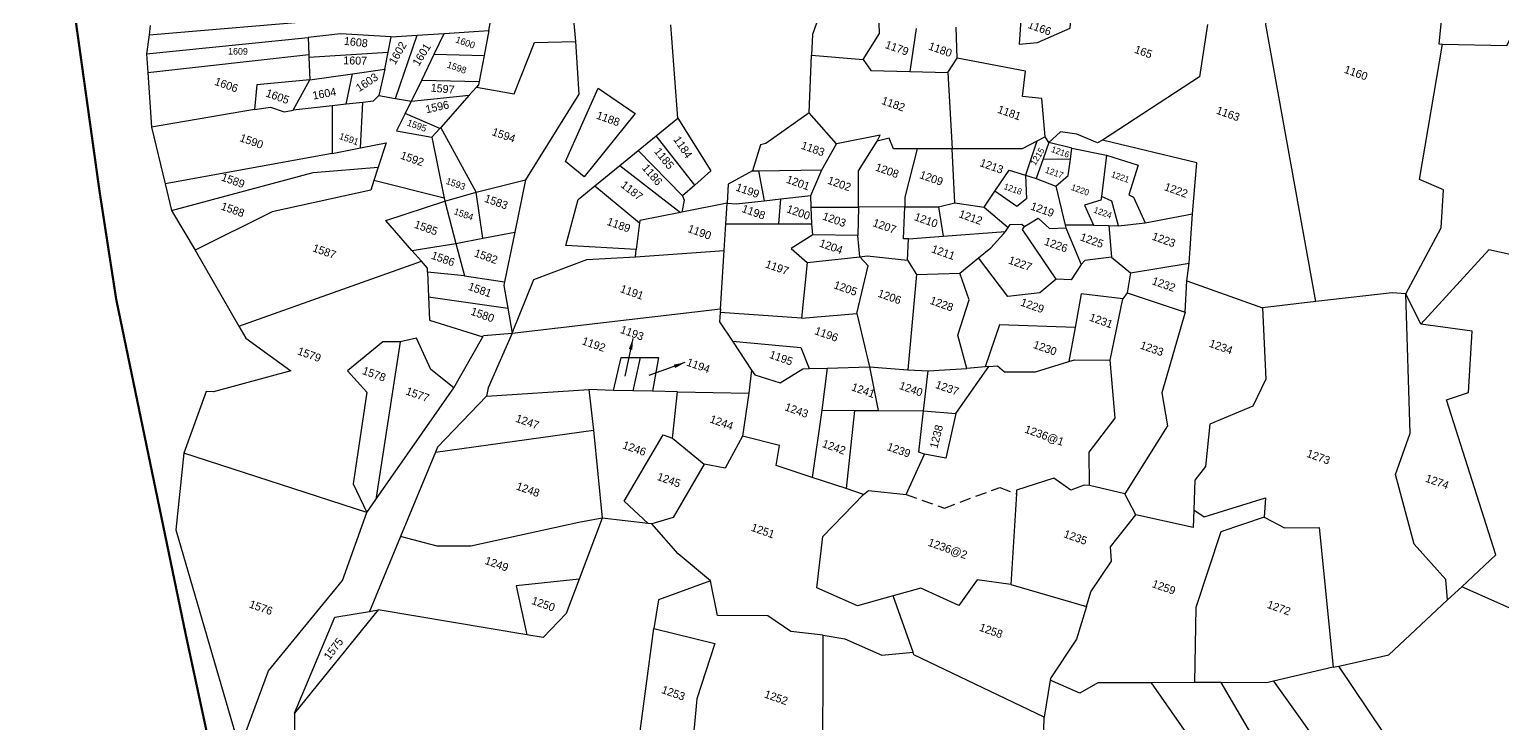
# Model space of a CAD drawing. Header units: metres. Extents: x 257130 to 259931, y 2184702 to 2188115.
# Drawn here: x 257458 to 258116, y 2185675 to 2185985 of the extents above; entities that cross this region are included whole.
import ezdxf

# ---------------------------------------------------------------- set-up
doc = ezdxf.new("R2010")
doc.units = ezdxf.units.M
doc.linetypes.add('DASHED', pattern=[0.75, 0.5, -0.25])
for name, color, linetype in [('OFF', 1, 'Continuous'), ('POLY_PARCEL', 6, 'Continuous'), ('POLY_ROAD', 30, 'Continuous'), ('POLY_SUBPARCEL', 6, 'DASHED'), ('SYM_ARROW', 1, 'Continuous'), ('TEXT_PARCEL', 7, 'Continuous'), ('V_BOUND_LINE', 7, 'Continuous')]:
    doc.layers.add(name, color=color, linetype=linetype)
doc.styles.add('TEXT_MAP', font='', dxfattribs={"height": 1.8})
doc.styles.get('TEXT_MAP').set_extended_font_data('Kruti Dev 050')
doc.dimstyles.get("Standard").update_dxf_attribs({"dimtxt": 0.18, "dimasz": 0.18, "dimexe": 0.18, "dimexo": 0.0625, "dimgap": 0.09, "dimtad": 0, "dimtih": 1, "dimtoh": 1, "dimdec": 4, "dimzin": 0, "dimdsep": 46, "dimtxsty": 'Standard', "dimcen": 0.09, "dimadec": 0, "dimazin": 0, "dimtfac": 1, "dimtdec": 4, "dimtofl": 0, "dimtmove": 0, "dimatfit": 3, "dimfxl": 1, "dimtolj": 1, "dimtzin": 0, "dimarcsym": 0})

# ---------------------------------------------------------------- blocks, each defined once
blk = doc.blocks.new('TEXTARROW')
blk.add_leader([(0, 0), (8.64, 0)], dimstyle='Standard', override={"dimtxt": 2.5, "dimasz": 2.5, "dimexe": 1.25, "dimexo": 0.625, "dimgap": 0.625, "dimtad": 1, "dimtih": 0, "dimtoh": 0, "dimzin": 8, "dimcen": 2.5, "dimtofl": 1})

msp = doc.modelspace()

# ---------------------------------------------------------------- linework, layer by layer
at = {"layer": 'OFF'}
msp.add_lwpolyline([(257747.75, 2185945.25), (257744.6, 2185986.93)], dxfattribs=at)
at = {"layer": 'POLY_PARCEL'}
for points in [[(258090.89, 2186013.87), (258087.35, 2185978.35), (258089, 2185978.17)], [(257814.8, 2186002.53), (257807.83, 2185982.61), (257807.43, 2185973.3)], [(258089, 2185978.17), (258117.72, 2185977.61), (258130.62, 2186002.15), (258182.85, 2185988.78)], [(257511.84, 2185982.42), (257592.87, 2185989.31), (257608.12, 2185993.76)], [(257663.46, 2185984.36), (257665.31, 2185994.72)], [(257830.43, 2185971.46), (257837.71, 2185982.96), (257837.35, 2185997.11)], [(257512.37, 2185986.62), (257511.84, 2185982.42)], [(257854.17, 2185985.22), (257851.36, 2185966.03)], [(257872.35, 2185971.94), (257871.94, 2185985.83)], [(257984.13, 2185986.96), (257980.54, 2185963.7), (257937.23, 2185935.46)], [(258032.52, 2185863.35), (258010.16, 2185987.02), (258010.49, 2185988.87)], [(257511.84, 2185982.42), (257510.74, 2185973.85)], [(257510.74, 2185973.85), (257582.78, 2185981.21)], [(257619.83, 2185981.44), (257597.3, 2185982.83), (257582.78, 2185981.21)], [(257582.78, 2185981.21), (257583.06, 2185973.58)], [(257618.49, 2185974.71), (257619.83, 2185981.44)], [(257619.83, 2185981.44), (257631.41, 2185982.22)], [(257621.77, 2185954.03), (257631.41, 2185982.22)], [(257631.41, 2185982.22), (257643.43, 2185983.02)], [(257639.02, 2185973.81), (257643.43, 2185983.02)], [(257643.43, 2185983.02), (257663.46, 2185984.36)], [(257657.89, 2185959.07), (257674.68, 2185956.02), (257683.82, 2185978.91), (257702.06, 2185979.45)], [(257663.46, 2185984.36), (257661.32, 2185973.21)], [(257510.74, 2185973.85), (257511.3, 2185965.61)], [(257511.3, 2185965.61), (257583.06, 2185973.58)], [(257583.06, 2185973.58), (257583.1, 2185972.37)], [(257583.1, 2185972.37), (257618.49, 2185974.71)], [(257583.1, 2185972.37), (257583.48, 2185962.27)], [(257616.95, 2185967.02), (257618.49, 2185974.71)], [(257633.47, 2185962.21), (257639.02, 2185973.81)], [(257639.02, 2185973.81), (257661.32, 2185973.21)], [(257661.32, 2185973.21), (257659.08, 2185961.5)], [(257806.44, 2185947.65), (257807.43, 2185973.3)], [(257807.43, 2185973.3), (257830.43, 2185971.46)], [(258072.69, 2185866.8), (258088.32, 2185896.32), (258089.5, 2185913.19), (258078.71, 2185917.87), (258089, 2185978.17)], [(257511.3, 2185965.61), (257512.95, 2185941.23)], [(257602.61, 2185964.98), (257616.95, 2185967.02)], [(257616.95, 2185967.02), (257614.28, 2185955.28)], [(257830.43, 2185971.46), (257833.89, 2185966.42), (257851.36, 2185966.03)], [(257851.36, 2185966.03), (257868.21, 2185965.66)], [(257868.21, 2185965.66), (257872.35, 2185971.94)], [(257868.21, 2185965.66), (257870.14, 2185931.51)], [(257911.71, 2185936.82), (257910.21, 2185953.95), (257901.57, 2185954.95), (257902.84, 2185966.25), (257872.35, 2185971.94)], [(257559.91, 2185960.14), (257558.88, 2185949.05)], [(257583.48, 2185962.27), (257559.91, 2185960.14)], [(257576.07, 2185948.76), (257583.48, 2185962.27)], [(257583.48, 2185962.27), (257602.61, 2185964.98)], [(257599.74, 2185951.39), (257602.61, 2185964.98)], [(257628.98, 2185952.83), (257633.47, 2185962.21)], [(257633.47, 2185962.21), (257659.08, 2185961.5)], [(257657.89, 2185959.07), (257654.7, 2185955.45)], [(257659.08, 2185961.5), (257658.82, 2185960.12), (257657.89, 2185959.07)], [(257614.28, 2185955.28), (257611.75, 2185952.73), (257607.25, 2185952.22)], [(257614.28, 2185955.28), (257621.77, 2185954.03)], [(257621.77, 2185954.03), (257628.98, 2185952.83)], [(257626.05, 2185947.33), (257628.98, 2185952.83)], [(257628.98, 2185952.83), (257654.7, 2185955.45)], [(257654.7, 2185955.45), (257642, 2185941.1)], [(257558.88, 2185949.05), (257512.95, 2185941.23)], [(257558.88, 2185949.05), (257565.99, 2185950.19)], [(257565.99, 2185950.19), (257572.12, 2185948)], [(257572.12, 2185948), (257576.07, 2185948.76)], [(257593.45, 2185950.69), (257576.07, 2185948.76)], [(257599.74, 2185951.39), (257593.45, 2185950.69)], [(257593.45, 2185950.69), (257593.51, 2185929.46)], [(257607.25, 2185952.22), (257599.74, 2185951.39)], [(257606.09, 2185932), (257607.25, 2185952.22)], [(257626.05, 2185947.33), (257622.28, 2185939.5), (257637.94, 2185936.72)], [(257641.61, 2185940.65), (257626.05, 2185947.33)], [(257806.44, 2185947.65), (257787.04, 2185933.97), (257784.59, 2185933.32), (257781.14, 2185921.69)], [(257818.5, 2185933.74), (257806.44, 2185947.65)], [(257512.95, 2185941.23), (257518.93, 2185915.98)], [(257637.94, 2185936.72), (257641.61, 2185940.65)], [(257642, 2185941.1), (257641.61, 2185940.65)], [(257657.74, 2185912.16), (257642, 2185941.1)], [(257747.75, 2185945.25), (257762.45, 2185921.68), (257755.31, 2185915.34)], [(257606.09, 2185932), (257617.56, 2185934.18), (257614.05, 2185923.4)], [(257637.94, 2185936.72), (257643.46, 2185909.47)], [(257755.31, 2185915.34), (257738.1, 2185937.34)], [(257812.02, 2185922.16), (257818.5, 2185933.74)], [(257836.78, 2185934.96), (257837.99, 2185937.58), (257818.5, 2185933.74)], [(257828.34, 2185905.48), (257828.46, 2185921.65), (257836.78, 2185934.96)], [(257854.56, 2185931.54), (257844.01, 2185931.56), (257842.09, 2185936.25), (257836.78, 2185934.96)], [(257907.94, 2185934.89), (257901.46, 2185931.58), (257870.14, 2185931.51)], [(257907.94, 2185934.89), (257902.93, 2185919.77)], [(257911.71, 2185936.82), (257907.94, 2185934.89)], [(257913.35, 2185934.43), (257910.72, 2185927.07)], [(257913.35, 2185934.43), (257911.71, 2185936.82)], [(257937.23, 2185935.46), (257935.1, 2185934.14), (257925.87, 2185938.13), (257918.47, 2185939.11), (257913.35, 2185934.43)], [(257923.64, 2185931.87), (257913.35, 2185934.43)], [(257977.36, 2185902.48), (257979.39, 2185925.26), (257937.23, 2185935.46)], [(257593.51, 2185929.46), (257518.93, 2185915.98)], [(257593.51, 2185929.46), (257606.09, 2185932)], [(257749.89, 2185910.53), (257730.06, 2185930.76)], [(257854.56, 2185931.54), (257849.06, 2185909.95), (257849.03, 2185905.6)], [(257870.14, 2185931.51), (257854.56, 2185931.54)], [(257871.39, 2185907.38), (257870.14, 2185931.51)], [(257910.72, 2185927.07), (257907.62, 2185918.36)], [(257910.72, 2185927.07), (257922.95, 2185926.94)], [(257916.47, 2185914.86), (257921.93, 2185919.69), (257922.95, 2185926.94)], [(257922.95, 2185926.94), (257923.64, 2185931.87)], [(257923.64, 2185931.87), (257939.11, 2185928.7)], [(257939.11, 2185928.7), (257936.76, 2185910.24)], [(257939.11, 2185928.7), (257953.16, 2185924.25), (257949.01, 2185911.07), (257951.09, 2185909.91), (257956.3, 2185898.51)], [(257521.75, 2185904.06), (257585.06, 2185920.92), (257614.05, 2185923.4)], [(257614.05, 2185923.4), (257612.1, 2185917.39)], [(257721.93, 2185924.1), (257749, 2185903.17)], [(257781.14, 2185921.69), (257770.17, 2185915.78), (257769.75, 2185907.22)], [(257781.14, 2185921.69), (257783.72, 2185921.73)], [(257783.72, 2185921.73), (257812.02, 2185922.16)], [(257783.72, 2185921.73), (257786.25, 2185908.35)], [(257807.1, 2185910.7), (257812.02, 2185922.16)], [(257889.28, 2185912.61), (257895.67, 2185921.95), (257902.93, 2185919.77)], [(257902.93, 2185919.77), (257903.3, 2185909.21), (257899.03, 2185905.75), (257889.28, 2185912.61)], [(257902.93, 2185919.77), (257907.62, 2185918.36)], [(257518.93, 2185915.98), (257521.75, 2185904.06)], [(257612.1, 2185917.39), (257610.71, 2185913.12), (257566.81, 2185903.39), (257532.31, 2185886.3)], [(257643.46, 2185909.47), (257612.1, 2185917.39)], [(257657.74, 2185912.16), (257679.74, 2185917.64)], [(257710.77, 2185914.95), (257730.66, 2185898.55)], [(257755.31, 2185915.34), (257749.89, 2185910.53)], [(257907.62, 2185918.36), (257916.47, 2185914.86)], [(257916.47, 2185914.86), (257920.66, 2185897.44)], [(257629.13, 2185886.22), (257617.43, 2185899.61), (257643.79, 2185908.22)], [(257643.46, 2185909.47), (257643.79, 2185908.22)], [(257643.79, 2185908.22), (257657.74, 2185912.16)], [(257643.79, 2185908.22), (257648.77, 2185889.27)], [(257660.76, 2185891.61), (257657.74, 2185912.16)], [(257749.89, 2185910.53), (257750.6, 2185908.62), (257749.57, 2185903.28)], [(257769.75, 2185907.22), (257749.57, 2185903.28)], [(257769.18, 2185898.03), (257769.75, 2185907.22)], [(257769.75, 2185907.22), (257773.8, 2185906.95), (257786.25, 2185908.35)], [(257786.25, 2185908.35), (257793.79, 2185909.2)], [(257792.91, 2185898.06), (257793.79, 2185909.2)], [(257793.79, 2185909.2), (257807.1, 2185910.7)], [(257807.3, 2185905.43), (257807.1, 2185910.7)], [(257864.14, 2185905.68), (257871.39, 2185907.38)], [(257871.39, 2185907.38), (257884.41, 2185905.5)], [(257884.41, 2185905.5), (257889.28, 2185912.61)], [(257936.76, 2185910.24), (257936.56, 2185908.62), (257929.26, 2185906.38), (257933.28, 2185897.48)], [(257944.36, 2185897.13), (257941.37, 2185908.15), (257936.76, 2185910.24)], [(257521.75, 2185904.06), (257532.31, 2185886.3)], [(257749, 2185903.17), (257730.79, 2185899.61), (257730.66, 2185898.55)], [(257749.57, 2185903.28), (257749, 2185903.17)], [(257807.3, 2185905.43), (257828.34, 2185905.48)], [(257807.58, 2185898.08), (257807.3, 2185905.43)], [(257828.34, 2185905.48), (257828.12, 2185892.83)], [(257849.03, 2185905.6), (257828.34, 2185905.48)], [(257850.76, 2185891.44), (257848.41, 2185891.44), (257849.03, 2185905.6)], [(257849.03, 2185905.6), (257864.14, 2185905.68)], [(257864.14, 2185905.68), (257866.22, 2185892.6)], [(257884.41, 2185905.5), (257895.15, 2185896.36)], [(257902.43, 2185896.84), (257908.49, 2185900.63), (257913.63, 2185896.03), (257920.93, 2185896.33)], [(257956.3, 2185898.51), (257977.36, 2185902.48)], [(257975.91, 2185880.48), (257977.36, 2185902.48)], [(257660.76, 2185891.61), (257675.01, 2185894.38)], [(257730.66, 2185898.55), (257729.19, 2185886.66)], [(257768.44, 2185886.14), (257769.18, 2185898.03)], [(257769.18, 2185898.03), (257792.91, 2185898.06)], [(257792.91, 2185898.06), (257807.58, 2185898.08)], [(257808.02, 2185893.09), (257807.58, 2185898.08)], [(257866.22, 2185892.6), (257893.98, 2185894.7)], [(257881.89, 2185882.86), (257887.44, 2185887.39), (257893.3, 2185893.73), (257893.98, 2185894.7)], [(257893.98, 2185894.7), (257895.15, 2185896.36)], [(257895.15, 2185896.36), (257896.1, 2185897.71), (257901.3, 2185897.93), (257902.43, 2185896.84)], [(257916.62, 2185873.39), (257901.56, 2185895.56), (257902.43, 2185896.84)], [(257933.28, 2185897.48), (257920.66, 2185897.44)], [(257920.66, 2185897.44), (257920.93, 2185896.33)], [(257920.93, 2185896.33), (257927.8, 2185879.91)], [(257933.28, 2185897.48), (257940.03, 2185897.26)], [(257940.03, 2185897.26), (257941.35, 2185883.26)], [(257940.03, 2185897.26), (257944.36, 2185897.13)], [(257944.36, 2185897.13), (257956.3, 2185898.51)], [(257629.13, 2185886.22), (257648.77, 2185889.27)], [(257648.77, 2185889.27), (257660.76, 2185891.61)], [(257648.77, 2185889.27), (257652.58, 2185874.81)], [(257808.02, 2185893.09), (257798.37, 2185886.99), (257805.46, 2185880.87)], [(257828.12, 2185892.83), (257808.02, 2185893.09)], [(257829.04, 2185883.38), (257828.12, 2185892.83)], [(257850.23, 2185881.81), (257850.76, 2185891.44)], [(257850.76, 2185891.44), (257866.22, 2185892.6)], [(257532.31, 2185886.3), (257551.92, 2185852.34)], [(257551.92, 2185852.34), (257633.37, 2185881.37)], [(257633.37, 2185881.37), (257629.13, 2185886.22)], [(257636.13, 2185876.57), (257636.08, 2185878.26), (257633.37, 2185881.37)], [(257728.84, 2185883.39), (257768.44, 2185886.14)], [(257766.81, 2185860.11), (257768.44, 2185886.14)], [(257805.46, 2185880.87), (257802.94, 2185855.97)], [(257805.46, 2185880.87), (257829.04, 2185883.38)], [(257827.67, 2185858.11), (257832.76, 2185879.39), (257829.04, 2185883.38)], [(257829.04, 2185883.38), (257832.26, 2185883.79), (257850.23, 2185881.81)], [(257850.23, 2185881.81), (257854.2, 2185875.48)], [(257873.59, 2185876.08), (257881.89, 2185882.86)], [(257916.62, 2185873.39), (257909.32, 2185867.28), (257895.03, 2185865.6), (257881.89, 2185882.86)], [(257941.35, 2185883.26), (257929.45, 2185881.7), (257927.8, 2185879.91)], [(257941.35, 2185883.26), (257949.78, 2185876.25)], [(257949.78, 2185876.25), (257975.91, 2185880.48)], [(257974.93, 2185872.67), (257975.91, 2185880.48)], [(258142.96, 2185879.16), (258109.69, 2185886.46), (258079.34, 2185853.23)], [(257636.13, 2185876.57), (257636.57, 2185865.43)], [(257652.58, 2185874.81), (257636.13, 2185876.57)], [(257652.58, 2185874.81), (257670.49, 2185872.15)], [(257854.2, 2185875.48), (257850.35, 2185832.88)], [(257854.2, 2185875.48), (257873.59, 2185876.08)], [(257876.66, 2185833.5), (257872.68, 2185848.33), (257877.79, 2185864.21), (257873.59, 2185876.08)], [(257927.8, 2185879.91), (257923.29, 2185873.08), (257916.62, 2185873.39)], [(257949.78, 2185876.25), (257948.23, 2185867.26)], [(257948.23, 2185867.26), (257946.35, 2185864.6)], [(257948.23, 2185867.26), (257974.11, 2185858.72)], [(257974.11, 2185858.72), (257974.93, 2185872.67)], [(257974.93, 2185872.67), (258008.68, 2185860.64)], [(258072.69, 2185866.8), (258066.48, 2185867.22), (258032.52, 2185863.35)], [(257636.57, 2185865.43), (257636.97, 2185855.04), (257660.74, 2185847.6)], [(257636.57, 2185865.43), (257671.86, 2185860.5)], [(257946.35, 2185864.6), (257927.76, 2185866.8), (257925.03, 2185851.88)], [(257940.73, 2185837.23), (257946.35, 2185864.6)], [(258008.68, 2185860.64), (258010.09, 2185828.69), (258004.28, 2185816.66), (257985.09, 2185808.63), (257983.22, 2185789.8), (257978.44, 2185783.76), (257978.03, 2185770.48)], [(258032.52, 2185863.35), (258008.68, 2185860.64)], [(258091.29, 2185730.27), (258090.55, 2185739.45), (258076.37, 2185755.16), (258068, 2185786.17), (258074.61, 2185804.69), (258072.69, 2185866.8)], [(258079.34, 2185853.23), (258072.69, 2185866.8)], [(257673.77, 2185849.23), (257766.81, 2185860.11)], [(257766.7, 2185858.55), (257766.4, 2185854.31), (257772.1, 2185845.67)], [(257766.81, 2185860.11), (257766.7, 2185858.55)], [(257802.94, 2185855.97), (257766.7, 2185858.55)], [(257802.94, 2185855.97), (257827.67, 2185858.11)], [(257827.67, 2185858.11), (257833.28, 2185834.27)], [(257974.11, 2185858.72), (257963.74, 2185822.66), (257966.28, 2185808), (257947.19, 2185777.62)], [(257551.92, 2185852.34), (257554.97, 2185847.05), (257575.09, 2185832.53), (257540.5, 2185823.15), (257537.3, 2185823.26), (257527.27, 2185795.73)], [(257647.81, 2185824.94), (257660.74, 2185847.6)], [(257660.74, 2185847.6), (257661.07, 2185848.19), (257673.77, 2185849.23)], [(257673.77, 2185849.23), (257663.12, 2185824.85), (257662.39, 2185821.2)], [(257925.03, 2185851.88), (257891.28, 2185853.06), (257884.94, 2185834.2)], [(257925.03, 2185851.88), (257922.24, 2185836.62)], [(258097.55, 2185736.12), (258112.84, 2185750.38), (258090.75, 2185819.61), (258100.62, 2185822.87), (258102.19, 2185850.19), (258079.34, 2185853.23)], [(257623.87, 2185845.42), (257616.08, 2185845.39), (257600.32, 2185832.42), (257608.95, 2185822.97), (257602.89, 2185782.07), (257608.94, 2185769.32)], [(257623.87, 2185845.42), (257613.01, 2185775.14)], [(257647.81, 2185824.94), (257637.53, 2185833.09), (257631.15, 2185847.03), (257623.87, 2185845.42)], [(257772.1, 2185845.67), (257802.6, 2185842.92), (257806.43, 2185833.45)], [(257772.1, 2185845.67), (257780.59, 2185832.79)], [(257719.12, 2185823.76), (257722.53, 2185838.37), (257731.02, 2185838.43)], [(257731.02, 2185838.43), (257727.71, 2185823.58)], [(257731.02, 2185838.43), (257739.15, 2185838.5), (257736.4, 2185823.39)], [(257814.41, 2185833.69), (257833.28, 2185834.27)], [(257833.28, 2185834.27), (257837.21, 2185814.79)], [(257833.28, 2185834.27), (257850.35, 2185832.88)], [(257871.8, 2185813.48), (257886.57, 2185834.34)], [(257884.94, 2185834.2), (257876.66, 2185833.5)], [(257886.57, 2185834.34), (257884.94, 2185834.2)], [(257886.57, 2185834.34), (257890.45, 2185834.76), (257893.61, 2185831.97), (257907.32, 2185831.99), (257922.24, 2185836.62)], [(257922.24, 2185836.62), (257924.74, 2185837.4), (257940.73, 2185837.23)], [(257931.48, 2185781.29), (257931.25, 2185796.17), (257942.9, 2185811.37), (257940.73, 2185837.23)], [(257780.59, 2185832.79), (257779.45, 2185822.45)], [(257780.59, 2185832.79), (257782.2, 2185830.7), (257793.38, 2185827.13), (257803.62, 2185833.36), (257806.43, 2185833.45)], [(257806.43, 2185833.45), (257814.41, 2185833.69)], [(257814.41, 2185833.69), (257812, 2185814.96)], [(257850.35, 2185832.88), (257859.49, 2185832.52)], [(257857.41, 2185814.68), (257859.49, 2185832.52)], [(257859.49, 2185832.52), (257876.66, 2185833.5)], [(257613.01, 2185775.14), (257647.81, 2185824.94)], [(257662.39, 2185821.2), (257640.52, 2185798.47), (257639.56, 2185796.15)], [(257662.39, 2185821.2), (257708.02, 2185824.14)], [(257719.12, 2185823.76), (257708.02, 2185824.14)], [(257708.02, 2185824.14), (257710.18, 2185806.06)], [(257727.71, 2185823.58), (257719.12, 2185823.76)], [(257736.4, 2185823.39), (257727.71, 2185823.58)], [(257747.6, 2185823.16), (257736.4, 2185823.39)], [(257745.46, 2185802.42), (257747.6, 2185823.16)], [(257747.6, 2185823.16), (257779.45, 2185822.45)], [(257779.45, 2185822.45), (257776.55, 2185803.33)], [(257812, 2185814.96), (257807.67, 2185784.96)], [(257812, 2185814.96), (257826.63, 2185814.85)], [(257826.63, 2185814.85), (257822.9, 2185779.91)], [(257826.63, 2185814.85), (257837.21, 2185814.79)], [(257837.21, 2185814.79), (257857.41, 2185814.68)], [(257857.86, 2185795.35), (257855.24, 2185796.15), (257857.41, 2185814.68)], [(257857.41, 2185814.68), (257871.8, 2185813.48)], [(257871.8, 2185813.48), (257867.43, 2185793.46), (257857.86, 2185795.35)], [(257639.56, 2185796.15), (257710.18, 2185806.06)], [(257710.18, 2185806.06), (257713.94, 2185766.67)], [(257734.46, 2185764.38), (257723.76, 2185774.4), (257741.17, 2185803.95), (257745.46, 2185802.42)], [(257745.46, 2185802.42), (257759.54, 2185790.81)], [(257776.55, 2185803.33), (257768.85, 2185789.01), (257759.54, 2185790.81)], [(257807.67, 2185784.96), (257791.67, 2185790.27), (257793.2, 2185799.12), (257776.55, 2185803.33)], [(257527.27, 2185795.73), (257523.75, 2185761.6), (257551.47, 2185666.69), (257553.22, 2185666.45), (257565.14, 2185698.66), (257598.09, 2185738.89), (257608.94, 2185769.32)], [(257608.94, 2185769.32), (257527.27, 2185795.73)], [(257639.56, 2185796.15), (257624, 2185758.57)], [(257849.62, 2185777.27), (257857.86, 2185795.35)], [(257759.54, 2185790.81), (257745.73, 2185767.05), (257736.18, 2185764.19)], [(257822.9, 2185779.91), (257807.67, 2185784.96)], [(257931.48, 2185781.29), (257929.03, 2185781.4), (257923.13, 2185779.22), (257915.62, 2185784.52), (257898.94, 2185779.27), (257898.84, 2185777.64)], [(257608.94, 2185769.32), (257613.01, 2185775.14)], [(257843.81, 2185732.03), (257827.99, 2185727.67), (257809.73, 2185735.59), (257812.52, 2185758.58), (257830.67, 2185777.33)], [(257830.67, 2185777.33), (257822.9, 2185779.91)], [(257830.67, 2185777.33), (257832.84, 2185779.11), (257849.62, 2185777.27)], [(257898.84, 2185777.64), (257896.35, 2185737.12)], [(257947.19, 2185777.62), (257931.48, 2185781.29)], [(257952.15, 2185768.25), (257947.19, 2185777.62)], [(257978.03, 2185770.48), (257982.61, 2185767.39), (258009.99, 2185775.88), (258009.35, 2185767.12)], [(257930.09, 2185727.37), (257932.04, 2185733.84), (257941.35, 2185747.53), (257940.89, 2185753.99), (257952.15, 2185768.25)], [(257978.03, 2185770.48), (257977.79, 2185762.56), (257952.15, 2185768.25)], [(257713.94, 2185766.67), (257703.58, 2185764.76), (257655.43, 2185754.28), (257640.4, 2185754.21), (257624, 2185758.57)], [(257713.94, 2185766.67), (257703.74, 2185739.48)], [(257734.46, 2185764.38), (257713.94, 2185766.67)], [(257736.18, 2185764.19), (257734.46, 2185764.38)], [(257762.36, 2185738.71), (257747.92, 2185750.78), (257736.18, 2185764.19)], [(258009.35, 2185767.12), (257990.01, 2185760.61), (257978.97, 2185726.93), (257978.38, 2185693.47)], [(258009.35, 2185767.12), (258018.47, 2185762.42), (258033.97, 2185762.63), (258040.23, 2185700.19)], [(257624, 2185758.57), (257610.16, 2185725.16)], [(258162.71, 2185749.23), (258118.68, 2185726.67), (258097.55, 2185736.12)], [(257703.74, 2185739.48), (257675.59, 2185736.58), (257680.35, 2185714.7)], [(257703.74, 2185739.48), (257697.99, 2185724.16), (257687.69, 2185713.47), (257680.35, 2185714.7)], [(257762.36, 2185738.71), (257739.17, 2185730.32), (257737.09, 2185717.56)], [(257812.66, 2185714.48), (257798.17, 2185716.12), (257787.97, 2185723.22), (257765.47, 2185723.36), (257762.36, 2185738.71)], [(257896.35, 2185737.12), (257881.31, 2185739.16), (257873.12, 2185727.84), (257856.21, 2185735.53), (257843.81, 2185732.03)], [(257896.35, 2185737.12), (257930.09, 2185727.37)], [(258091.29, 2185730.27), (258097.55, 2185736.12)], [(257852.74, 2185706.95), (257843.81, 2185732.03)], [(258042.67, 2185700.74), (258065.05, 2185705.79), (258091.29, 2185730.27)], [(257614.08, 2185725.82), (257576.77, 2185679.77)], [(257576.77, 2185679.77), (257594.73, 2185722.53), (257610.16, 2185725.16)], [(257610.16, 2185725.16), (257614.08, 2185725.82)], [(257680.35, 2185714.7), (257614.08, 2185725.82)], [(257930.09, 2185727.37), (257925.71, 2185712.75), (257914.14, 2185695.44), (257913.97, 2185694.4)], [(257720.1, 2185590.13), (257737.09, 2185717.56)], [(257737.09, 2185717.56), (257764.21, 2185710.8), (257756.26, 2185686.08), (257755.03, 2185673.23), (257753.14, 2185663.97)], [(257812.46, 2185650.52), (257812.66, 2185714.48)], [(257812.66, 2185714.48), (257822.36, 2185712.96), (257838.82, 2185705.57), (257852.74, 2185706.95)], [(257911.27, 2185677.93), (257853.15, 2185705.79), (257852.74, 2185706.95)], [(258040.23, 2185700.19), (258013.52, 2185693.98)], [(258040.23, 2185700.19), (258042.67, 2185700.74)], [(258095.04, 2185622.76), (258042.67, 2185700.74)], [(257913.97, 2185694.4), (257911.27, 2185677.93)], [(257958.97, 2185693.34), (257935.12, 2185693.2), (257927.15, 2185688.71), (257913.97, 2185694.4)], [(257978.38, 2185693.47), (257958.97, 2185693.34)], [(257958.97, 2185693.34), (258023.61, 2185600.8)], [(257990.25, 2185693.41), (257978.38, 2185693.47)], [(258013.52, 2185693.98), (258010.66, 2185693.31), (257990.25, 2185693.41)], [(258041.29, 2185606.24), (257990.25, 2185693.41)], [(258013.52, 2185693.98), (258069.91, 2185615.04)], [(257576.77, 2185679.77), (257576.54, 2185658.63)], [(257908.89, 2185631.49), (257910, 2185631.92), (257911.27, 2185677.93)]]:
    msp.add_lwpolyline(points, dxfattribs=at)
msp.add_lwpolyline([(257923.23, 2185992.42), (257900.88, 2185989.12), (257900.06, 2185978.28), (257908.19, 2185978.98), (257922.79, 2185985.39)], close=True, dxfattribs=at)
at = {"layer": 'POLY_ROAD'}
for points in [[(257699.76, 2186005.58), (257702.06, 2185979.45)], [(257702.06, 2185979.45), (257703.61, 2185955.87), (257679.74, 2185917.64)], [(257738.1, 2185937.34), (257747.75, 2185945.25)], [(257730.06, 2185930.76), (257738.1, 2185937.34)], [(257721.93, 2185924.1), (257730.06, 2185930.76)], [(257710.77, 2185914.95), (257721.93, 2185924.1)], [(257679.74, 2185917.64), (257675.01, 2185894.38)], [(257729.19, 2185886.66), (257697.74, 2185888.47), (257703.36, 2185908.87), (257710.77, 2185914.95)], [(257675.01, 2185894.38), (257670.49, 2185872.15)], [(257728.84, 2185883.39), (257729.19, 2185886.66)], [(257673.77, 2185849.23), (257683.58, 2185873.25), (257707.21, 2185882.11), (257728.84, 2185883.39)], [(257670.49, 2185872.15), (257670.17, 2185870.57), (257671.86, 2185860.5)], [(257671.86, 2185860.5), (257673.77, 2185849.23)]]:
    msp.add_lwpolyline(points, dxfattribs=at)
msp.add_lwpolyline([(257728.72, 2185947.34), (257705.96, 2185918.99), (257697.66, 2185925.94), (257712.21, 2185958.55)], close=True, dxfattribs=at)
at = {"layer": 'POLY_SUBPARCEL', "ltscale": 10}
msp.add_lwpolyline([(257849.62, 2185777.27), (257866.73, 2185771.24), (257891.43, 2185780.47), (257898.84, 2185777.64)], dxfattribs=at)
at = {"layer": 'V_BOUND_LINE', "const_width": 0.992}
msp.add_lwpolyline([(257653.02, 2186987.52), (257580.07, 2186827.22), (257506.35, 2186665.54), (257441.7, 2186515.33), (257442.12, 2186295.14), (257457.99, 2186139.67), (257489.69, 2185912.74), (257497.13, 2185864.49), (257528.14, 2185715.01), (257546.33, 2185630.52), (257552.92, 2185602.36), (257592.12, 2185419.04), (257595.13, 2185408.61)], dxfattribs=at)

# ---------------------------------------------------------------- block references
at = {"layer": 'SYM_ARROW', "xscale": 1.98365995603694, "yscale": 1.98365995603694, "zscale": 1.98365995603694}
for p, rotation in [((257727.71, 2185846.87), 258.0437981388071), ((257750.92, 2185836.16), 199.7217222026642)]:
    msp.add_blockref('TEXTARROW', p, dxfattribs=dict(at, rotation=rotation))

# ---------------------------------------------------------------- texts
at = {"layer": 'TEXT_PARCEL', "style": 'TEXT_MAP'}
for s, height, rotation, p in [('1166', 3.571, 340.37392, (257903.64, 2185985.55)), ('1608', 3.571, 353.36591, (257598.63, 2185978)), ('1602', 3.571, 60.06715, (257621.64, 2185968.8)), ('1600', 2.975, 340.37392, (257648.31, 2185979.1)), ('1179', 3.571, 340.37392, (257839.96, 2185976.61)), ('1180', 3.571, 340.37392, (257859.29, 2185975.95)), ('1609', 2.975, 359.25641, (257547.04, 2185973.62)), ('1607', 3.571, 358.80522, (257598.46, 2185969.25)), ('1601', 3.571, 58.27672, (257632.16, 2185968.12)), ('165', 3.571, 340.37392, (257951.2, 2185974.48)), ('1598', 2.975, 340.37392, (257644.46, 2185967.91)), ('1160', 3.571, 340.37392, (258044.79, 2185965.54)), ('1606', 3.571, 340.37392, (257540.72, 2185960.19)), ('1603', 3.571, 33.49853, (257605.56, 2185956.77)), ('1597', 3.571, 354.40737, (257637.36, 2185957.11)), ('1605', 3.571, 340.37392, (257563.56, 2185954.99)), ('1604', 3.571, 10.11362, (257585.1, 2185953.49)), ('1596', 3.571, 12.37386, (257635.59, 2185947.37)), ('1182', 3.571, 340.37392, (257838.33, 2185951.65)), ('1188', 3.571, 340.37392, (257711.09, 2185945.09)), ('1181', 3.571, 340.37392, (257890.1, 2185947.74)), ('1163', 3.571, 340.37392, (257987.73, 2185947.31)), ('1595', 2.975, 340.37392, (257626.68, 2185942)), ('1594', 3.571, 340.37392, (257664.5, 2185937.74)), ('1590', 3.571, 340.37392, (257551.95, 2185935.04)), ('1591', 2.975, 340.37392, (257596.35, 2185936.01)), ('1184', 3.571, 303.91027, (257745.62, 2185935.71)), ('1183', 3.571, 340.37392, (257802.47, 2185931.68)), ('1592', 3.571, 340.37392, (257623.65, 2185927.22)), ('1185', 3.571, 308.77161, (257736.97, 2185930.3)), ('1213', 3.571, 340.37392, (257882.21, 2185923.92)), ('1215', 2.777, 58.73796, (257907.25, 2185923.84)), ('1216', 2.777, 340.37392, (257914.12, 2185930.23)), ('1589', 3.571, 340.37392, (257543.7, 2185917.49)), ('1186', 3.571, 310.63402, (257731.55, 2185922.87)), ('1201', 3.571, 340.37392, (257795.84, 2185916.5)), ('1208', 3.571, 340.37392, (257835.58, 2185921.94)), ('1209', 3.571, 340.37392, (257855.33, 2185918.54)), ('1217', 2.777, 340.37392, (257911.42, 2185920.99)), ('1221', 2.777, 340.37392, (257940.85, 2185919.06)), ('1593', 2.975, 340.37392, (257644, 2185916)), ('1187', 3.571, 321.9425, (257721.99, 2185914.76)), ('1199', 3.571, 340.37392, (257773.32, 2185913.02)), ('1202', 3.571, 340.37392, (257814.26, 2185916.09)), ('1218', 2.777, 340.37392, (257892.94, 2185913.68)), ('1220', 2.777, 340.37392, (257922.96, 2185913.3)), ('1222', 3.571, 340.37392, (257964.53, 2185913.18)), ('1588', 3.571, 340.37392, (257543.57, 2185904.53)), ('1583', 3.571, 340.37392, (257661.13, 2185907.98)), ('1198', 3.571, 340.37392, (257776, 2185903.45)), ('1200', 3.571, 340.37392, (257796, 2185903.32)), ('1219', 3.571, 340.37392, (257904.84, 2185904.57)), ('1584', 2.975, 340.37392, (257647.56, 2185902.46)), ('1189', 3.571, 340.37392, (257715.8, 2185897.69)), ('1203', 3.571, 340.37392, (257812, 2185900.09)), ('1207', 3.571, 340.37392, (257834.43, 2185897.14)), ('1210', 3.571, 340.37392, (257852.97, 2185899.8)), ('1212', 3.571, 340.37392, (257872.83, 2185901.09)), ('1224', 2.777, 340.37392, (257933.04, 2185903.16)), ('1585', 3.571, 340.37392, (257629.82, 2185896.4)), ('1190', 3.571, 340.37392, (257751.87, 2185894.5)), ('1225', 3.571, 340.37392, (257926.96, 2185890.77)), ('1223', 3.571, 340.37392, (257959.05, 2185891.09)), ('1587', 3.571, 340.37392, (257584.47, 2185885.9)), ('1582', 3.571, 340.37392, (257656.59, 2185883.62)), ('1204', 3.571, 340.37392, (257810.58, 2185888.04)), ('1211', 3.571, 340.37392, (257860.65, 2185885.44)), ('1226', 3.571, 340.37392, (257910.95, 2185888.82)), ('1586', 3.571, 340.37392, (257637.42, 2185882.59)), ('1197', 3.571, 340.37392, (257786.48, 2185878.72)), ('1227', 3.571, 340.37392, (257894.97, 2185880.47)), ('1232', 3.571, 340.37392, (257959.02, 2185871.21)), ('1581', 3.571, 340.37392, (257653.86, 2185868.73)), ('1191', 3.571, 340.37392, (257721.71, 2185867.69)), ('1205', 3.571, 340.37392, (257817.03, 2185869.42)), ('1206', 3.571, 340.37392, (257836.68, 2185865.65)), ('1580', 3.571, 340.37392, (257655.04, 2185857.61)), ('1228', 3.571, 340.37392, (257859.93, 2185862.46)), ('1229', 3.571, 340.37392, (257900.38, 2185861.69)), ('1231', 3.571, 340.37392, (257931.08, 2185854.96)), ('1192', 3.571, 340.37392, (257704.69, 2185844.43)), ('1193', 3.571, 340.37392, (257721.77, 2185849.48)), ('1196', 3.571, 340.37392, (257808.49, 2185848.93)), ('1579', 3.571, 340.37392, (257577.73, 2185839.86)), ('1195', 3.571, 340.37392, (257788.28, 2185838.34)), ('1230', 3.571, 340.37392, (257906.04, 2185842.77)), ('1233', 3.571, 340.37392, (257953.72, 2185842.51)), ('1234', 3.571, 340.37392, (257984.56, 2185843.31)), ('1578', 3.571, 340.37392, (257606.65, 2185831.14)), ('1194', 3.571, 340.37392, (257751.33, 2185834.93)), ('1240', 3.571, 340.37392, (257846.23, 2185824.5)), ('1237', 3.571, 340.37392, (257862.38, 2185824.94)), ('1577', 3.571, 340.37392, (257626.06, 2185822.01)), ('1241', 3.571, 340.37392, (257824.93, 2185823.88)), ('1243', 3.571, 340.37392, (257795.18, 2185814.95)), ('1247', 3.571, 340.37392, (257675.06, 2185809.86)), ('1244', 3.571, 340.37392, (257761.71, 2185809.53)), ('1238', 3.571, 75.57294, (257863.54, 2185797.55)), ('1236@1', 3.571, 340.37392, (257902.21, 2185805.03)), ('1242', 3.571, 340.37392, (257811.86, 2185798.59)), ('1246', 3.571, 340.37392, (257722.8, 2185797.97)), ('1239', 3.571, 340.37392, (257840.77, 2185797.22)), ('1273', 3.571, 340.37392, (258028.04, 2185794.19)), ('1248', 3.571, 340.37392, (257675.31, 2185779.63)), ('1245', 3.571, 340.37392, (257738.2, 2185783.89)), ('1274', 3.571, 340.37392, (258081.03, 2185783.11)), ('1251', 3.571, 340.37392, (257780.16, 2185761.21)), ('1236@2', 3.571, 340.37392, (257859.08, 2185754.53)), ('1235', 3.571, 340.37392, (257919.63, 2185758.32)), ('1249', 3.571, 340.37392, (257661.36, 2185746.41)), ('1259', 3.571, 340.37392, (257959.04, 2185736.06)), ('1576', 3.571, 340.37392, (257556.16, 2185726.97)), ('1250', 3.571, 340.37392, (257682.16, 2185728.57)), ('1272', 3.571, 340.37392, (258010.4, 2185726.82)), ('1258', 3.571, 340.37392, (257881.96, 2185716.63)), ('1575', 3.571, 52.739, (257592.32, 2185703.14)), ('1253', 3.571, 340.37392, (257740.18, 2185688.82)), ('1252', 3.571, 340.37392, (257786.04, 2185686.83))]:
    msp.add_text(s, height=height, rotation=rotation, dxfattribs=at).set_placement(p)

doc.saveas('drawing.dxf')
